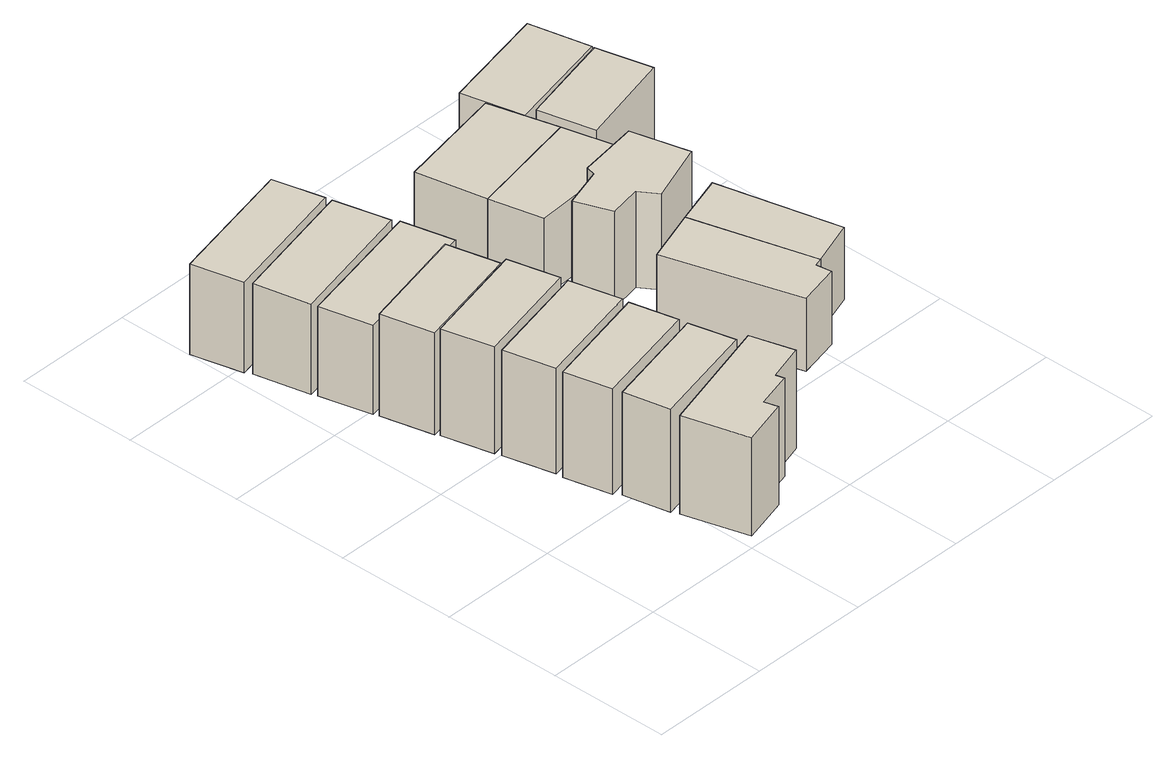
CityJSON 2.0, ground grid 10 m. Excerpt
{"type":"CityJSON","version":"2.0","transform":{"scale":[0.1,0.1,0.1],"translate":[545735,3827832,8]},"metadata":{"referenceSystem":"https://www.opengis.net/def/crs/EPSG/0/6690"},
"CityObjects":{
"building1":{"type":"Building","attributes":{"計測周辺長":29.29,"1/2500図郭":111,"区名":"住吉区","町丁目名称":"山之内５丁目","街区番号":6,"class":"3001","usage":"411","measuredHeight":9,"storeysAboveGround":2,"BuildingDetailAttribute.buildingRoofEdgeArea":46.13,"BuildingDetailAttribute.buildingStructureType":"601","BuildingDetailAttribute.buildingStructureOrgType":"1","BuildingDetailAttribute.detailedUsage":"1110","BuildingDetailAttribute.specifiedBuildingCoverageRate":0.8,"BuildingDetailAttribute.surveyYear":2017,"BuildingRiverFloodingRiskAttribute.description":"2","BuildingRiverFloodingRiskAttribute.rank":"2","BuildingRiverFloodingRiskAttribute.depth":0.773,"BuildingRiverFloodingRiskAttribute.adminType":"1","BuildingRiverFloodingRiskAttribute.scale":"2","BuildingRiverFloodingRiskAttribute.duration":0,"BuildingIDAttribute.prefecture":"27","BuildingIDAttribute.city":"27120"},"geometry":[{"type":"Solid","lod":"1","boundaries":[[[[0,1,2,3]],[[2,4,5,3]],[[1,6,4,2]],[[0,7,6,1]],[[3,5,7,0]],[[4,6,7,5]]]]}]},
"building2":{"type":"Building","attributes":{"計測周辺長":30.02,"1/2500図郭":111,"区名":"住吉区","町丁目名称":"山之内５丁目","街区番号":6,"class":"3001","usage":"411","measuredHeight":9.1,"storeysAboveGround":2,"BuildingDetailAttribute.buildingRoofEdgeArea":49.79,"BuildingDetailAttribute.buildingStructureType":"601","BuildingDetailAttribute.buildingStructureOrgType":"1","BuildingDetailAttribute.detailedUsage":"1110","BuildingDetailAttribute.specifiedBuildingCoverageRate":0.8,"BuildingDetailAttribute.surveyYear":2017,"BuildingRiverFloodingRiskAttribute.description":"2","BuildingRiverFloodingRiskAttribute.rank":"2","BuildingRiverFloodingRiskAttribute.depth":0.573,"BuildingRiverFloodingRiskAttribute.adminType":"1","BuildingRiverFloodingRiskAttribute.scale":"2","BuildingRiverFloodingRiskAttribute.duration":0,"BuildingIDAttribute.prefecture":"27","BuildingIDAttribute.city":"27120"},"geometry":[{"type":"Solid","lod":"1","boundaries":[[[[8,9,10,11]],[[10,12,13,11]],[[9,14,12,10]],[[8,15,14,9]],[[11,13,15,8]],[[12,14,15,13]]]]}]},
"building3":{"type":"Building","attributes":{"計測周辺長":31.91,"1/2500図郭":111,"区名":"住吉区","町丁目名称":"山之内５丁目","街区番号":6,"class":"3001","usage":"411","measuredHeight":8.5,"storeysAboveGround":2,"BuildingDetailAttribute.buildingRoofEdgeArea":48.72,"BuildingDetailAttribute.buildingStructureType":"601","BuildingDetailAttribute.buildingStructureOrgType":"1","BuildingDetailAttribute.detailedUsage":"1110","BuildingDetailAttribute.specifiedBuildingCoverageRate":0.8,"BuildingDetailAttribute.surveyYear":2017,"BuildingRiverFloodingRiskAttribute.description":"2","BuildingRiverFloodingRiskAttribute.rank":"2","BuildingRiverFloodingRiskAttribute.depth":0.873,"BuildingRiverFloodingRiskAttribute.adminType":"1","BuildingRiverFloodingRiskAttribute.scale":"2","BuildingRiverFloodingRiskAttribute.duration":0,"BuildingIDAttribute.prefecture":"27","BuildingIDAttribute.city":"27120"},"geometry":[{"type":"Solid","lod":"1","boundaries":[[[[16,17,18,19,20,21,22,23]],[[22,24,25,23]],[[21,26,24,22]],[[20,27,26,21]],[[19,28,27,20]],[[18,29,28,19]],[[17,30,29,18]],[[16,31,30,17]],[[23,25,31,16]],[[24,26,27,28,29,30,31,25]]]]}]},
"building4":{"type":"Building","attributes":{"計測周辺長":29.4,"1/2500図郭":111,"区名":"住吉区","町丁目名称":"山之内５丁目","街区番号":6,"class":"3001","usage":"411","measuredHeight":9.1,"storeysAboveGround":2,"BuildingDetailAttribute.buildingRoofEdgeArea":46.66,"BuildingDetailAttribute.buildingStructureType":"601","BuildingDetailAttribute.buildingStructureOrgType":"1","BuildingDetailAttribute.detailedUsage":"1110","BuildingDetailAttribute.specifiedBuildingCoverageRate":0.8,"BuildingDetailAttribute.surveyYear":2017,"BuildingRiverFloodingRiskAttribute.description":"2","BuildingRiverFloodingRiskAttribute.rank":"2","BuildingRiverFloodingRiskAttribute.depth":0.771,"BuildingRiverFloodingRiskAttribute.adminType":"1","BuildingRiverFloodingRiskAttribute.scale":"2","BuildingRiverFloodingRiskAttribute.duration":0,"BuildingIDAttribute.prefecture":"27","BuildingIDAttribute.city":"27120"},"geometry":[{"type":"Solid","lod":"1","boundaries":[[[[32,33,34,35]],[[34,36,37,35]],[[33,38,36,34]],[[32,39,38,33]],[[35,37,39,32]],[[36,38,39,37]]]]}]},
"building5":{"type":"Building","attributes":{"計測周辺長":29.54,"1/2500図郭":111,"区名":"住吉区","町丁目名称":"山之内５丁目","街区番号":6,"class":"3001","usage":"411","measuredHeight":9.2,"storeysAboveGround":2,"BuildingDetailAttribute.buildingRoofEdgeArea":47.36,"BuildingDetailAttribute.buildingStructureType":"601","BuildingDetailAttribute.buildingStructureOrgType":"1","BuildingDetailAttribute.detailedUsage":"1110","BuildingDetailAttribute.specifiedBuildingCoverageRate":0.8,"BuildingDetailAttribute.surveyYear":2017,"BuildingRiverFloodingRiskAttribute.description":"2","BuildingRiverFloodingRiskAttribute.rank":"2","BuildingRiverFloodingRiskAttribute.depth":0.771,"BuildingRiverFloodingRiskAttribute.adminType":"1","BuildingRiverFloodingRiskAttribute.scale":"2","BuildingRiverFloodingRiskAttribute.duration":0,"BuildingIDAttribute.prefecture":"27","BuildingIDAttribute.city":"27120"},"geometry":[{"type":"Solid","lod":"1","boundaries":[[[[40,41,42,43]],[[42,44,45,43]],[[41,46,44,42]],[[40,47,46,41]],[[43,45,47,40]],[[44,46,47,45]]]]}]},
"building6":{"type":"Building","attributes":{"計測周辺長":28.66,"1/2500図郭":111,"区名":"住吉区","町丁目名称":"山之内５丁目","街区番号":6,"class":"3001","usage":"411","measuredHeight":8.8,"storeysAboveGround":2,"BuildingDetailAttribute.buildingRoofEdgeArea":42.96,"BuildingDetailAttribute.buildingStructureType":"601","BuildingDetailAttribute.buildingStructureOrgType":"1","BuildingDetailAttribute.detailedUsage":"1110","BuildingDetailAttribute.specifiedBuildingCoverageRate":0.8,"BuildingDetailAttribute.surveyYear":2017,"BuildingRiverFloodingRiskAttribute.description":"2","BuildingRiverFloodingRiskAttribute.rank":"2","BuildingRiverFloodingRiskAttribute.depth":0.571,"BuildingRiverFloodingRiskAttribute.adminType":"1","BuildingRiverFloodingRiskAttribute.scale":"2","BuildingRiverFloodingRiskAttribute.duration":0,"BuildingIDAttribute.prefecture":"27","BuildingIDAttribute.city":"27120"},"geometry":[{"type":"Solid","lod":"1","boundaries":[[[[48,49,50,51]],[[50,52,53,51]],[[49,54,52,50]],[[48,55,54,49]],[[51,53,55,48]],[[52,54,55,53]]]]}]},
"building7":{"type":"Building","attributes":{"計測周辺長":27.03,"1/2500図郭":111,"区名":"住吉区","町丁目名称":"山之内５丁目","街区番号":6,"class":"3001","usage":"411","measuredHeight":7.7,"storeysAboveGround":2,"BuildingDetailAttribute.buildingRoofEdgeArea":44.2,"BuildingDetailAttribute.buildingStructureType":"601","BuildingDetailAttribute.buildingStructureOrgType":"1","BuildingDetailAttribute.detailedUsage":"1110","BuildingDetailAttribute.specifiedBuildingCoverageRate":0.8,"BuildingDetailAttribute.surveyYear":2017,"BuildingRiverFloodingRiskAttribute.description":"2","BuildingRiverFloodingRiskAttribute.rank":"2","BuildingRiverFloodingRiskAttribute.depth":1.17,"BuildingRiverFloodingRiskAttribute.adminType":"1","BuildingRiverFloodingRiskAttribute.scale":"2","BuildingRiverFloodingRiskAttribute.duration":0,"BuildingIDAttribute.prefecture":"27","BuildingIDAttribute.city":"27120"},"geometry":[{"type":"Solid","lod":"1","boundaries":[[[[56,57,58,59]],[[58,60,61,59]],[[57,62,60,58]],[[56,63,62,57]],[[59,61,63,56]],[[60,62,63,61]]]]}]},
"building8":{"type":"Building","attributes":{"計測周辺長":26.06,"1/2500図郭":111,"区名":"住吉区","町丁目名称":"山之内５丁目","街区番号":6,"class":"3001","usage":"411","measuredHeight":7.8,"storeysAboveGround":2,"BuildingDetailAttribute.buildingRoofEdgeArea":40.31,"BuildingDetailAttribute.buildingStructureType":"601","BuildingDetailAttribute.buildingStructureOrgType":"1","BuildingDetailAttribute.detailedUsage":"1110","BuildingDetailAttribute.specifiedBuildingCoverageRate":0.8,"BuildingDetailAttribute.surveyYear":2017,"BuildingRiverFloodingRiskAttribute.description":"2","BuildingRiverFloodingRiskAttribute.rank":"2","BuildingRiverFloodingRiskAttribute.depth":1.27,"BuildingRiverFloodingRiskAttribute.adminType":"1","BuildingRiverFloodingRiskAttribute.scale":"2","BuildingRiverFloodingRiskAttribute.duration":0,"BuildingIDAttribute.prefecture":"27","BuildingIDAttribute.city":"27120"},"geometry":[{"type":"Solid","lod":"1","boundaries":[[[[64,65,66,67]],[[66,68,69,67]],[[65,70,68,66]],[[64,71,70,65]],[[67,69,71,64]],[[68,70,71,69]]]]}]},
"building9":{"type":"Building","attributes":{"計測周辺長":23.99,"1/2500図郭":111,"区名":"住吉区","町丁目名称":"山之内５丁目","街区番号":6,"class":"3001","usage":"411","measuredHeight":7.8,"storeysAboveGround":2,"BuildingDetailAttribute.buildingRoofEdgeArea":31.99,"BuildingDetailAttribute.buildingStructureType":"601","BuildingDetailAttribute.buildingStructureOrgType":"1","BuildingDetailAttribute.detailedUsage":"1110","BuildingDetailAttribute.specifiedBuildingCoverageRate":0.8,"BuildingDetailAttribute.surveyYear":2017,"BuildingRiverFloodingRiskAttribute.description":"2","BuildingRiverFloodingRiskAttribute.rank":"2","BuildingRiverFloodingRiskAttribute.depth":1.17,"BuildingRiverFloodingRiskAttribute.adminType":"1","BuildingRiverFloodingRiskAttribute.scale":"2","BuildingRiverFloodingRiskAttribute.duration":0,"BuildingIDAttribute.prefecture":"27","BuildingIDAttribute.city":"27120"},"geometry":[{"type":"Solid","lod":"1","boundaries":[[[[72,73,74,75]],[[74,76,77,75]],[[73,78,76,74]],[[72,79,78,73]],[[75,77,79,72]],[[76,78,79,77]]]]}]},
"building10":{"type":"Building","attributes":{"計測周辺長":32.35,"1/2500図郭":111,"区名":"住吉区","町丁目名称":"山之内５丁目","街区番号":5,"class":"3001","usage":"411","measuredHeight":6.3,"storeysAboveGround":2,"BuildingDetailAttribute.buildingRoofEdgeArea":52.35,"BuildingDetailAttribute.buildingStructureType":"601","BuildingDetailAttribute.buildingStructureOrgType":"1","BuildingDetailAttribute.detailedUsage":"1110","BuildingDetailAttribute.specifiedBuildingCoverageRate":0.8,"BuildingDetailAttribute.surveyYear":2017,"BuildingRiverFloodingRiskAttribute.description":"2","BuildingRiverFloodingRiskAttribute.rank":"1","BuildingRiverFloodingRiskAttribute.depth":0.271,"BuildingRiverFloodingRiskAttribute.adminType":"1","BuildingRiverFloodingRiskAttribute.scale":"2","BuildingRiverFloodingRiskAttribute.duration":0,"BuildingIDAttribute.prefecture":"27","BuildingIDAttribute.city":"27120"},"geometry":[{"type":"Solid","lod":"1","boundaries":[[[[80,81,82,83,84,85]],[[84,86,87,85]],[[83,88,86,84]],[[82,89,88,83]],[[81,90,89,82]],[[80,91,90,81]],[[85,87,91,80]],[[86,88,89,90,91,87]]]]}]},
"building11":{"type":"Building","attributes":{"計測周辺長":29.52,"1/2500図郭":111,"区名":"住吉区","町丁目名称":"山之内５丁目","街区番号":5,"class":"3001","usage":"411","measuredHeight":6.8,"storeysAboveGround":2,"BuildingDetailAttribute.buildingRoofEdgeArea":49.69,"BuildingDetailAttribute.buildingStructureType":"601","BuildingDetailAttribute.buildingStructureOrgType":"1","BuildingDetailAttribute.detailedUsage":"1110","BuildingDetailAttribute.specifiedBuildingCoverageRate":0.8,"BuildingDetailAttribute.surveyYear":2017,"BuildingRiverFloodingRiskAttribute.description":"2","BuildingRiverFloodingRiskAttribute.rank":"1","BuildingRiverFloodingRiskAttribute.depth":0.371,"BuildingRiverFloodingRiskAttribute.adminType":"1","BuildingRiverFloodingRiskAttribute.scale":"2","BuildingRiverFloodingRiskAttribute.duration":0,"BuildingIDAttribute.prefecture":"27","BuildingIDAttribute.city":"27120"},"geometry":[{"type":"Solid","lod":"1","boundaries":[[[[92,93,94,95,96]],[[95,97,98,96]],[[94,99,97,95]],[[93,100,99,94]],[[92,101,100,93]],[[96,98,101,92]],[[97,99,100,101,98]]]]}]},
"building12":{"type":"Building","attributes":{"計測周辺長":27.31,"1/2500図郭":111,"区名":"住吉区","町丁目名称":"山之内５丁目","街区番号":5,"class":"3001","usage":"411","measuredHeight":8.4,"storeysAboveGround":2,"BuildingDetailAttribute.buildingRoofEdgeArea":40.93,"BuildingDetailAttribute.buildingStructureType":"601","BuildingDetailAttribute.buildingStructureOrgType":"1","BuildingDetailAttribute.detailedUsage":"1110","BuildingDetailAttribute.specifiedBuildingCoverageRate":0.8,"BuildingDetailAttribute.surveyYear":2017,"BuildingRiverFloodingRiskAttribute.description":"2","BuildingRiverFloodingRiskAttribute.rank":"1","BuildingRiverFloodingRiskAttribute.depth":0.171,"BuildingRiverFloodingRiskAttribute.adminType":"1","BuildingRiverFloodingRiskAttribute.scale":"2","BuildingRiverFloodingRiskAttribute.duration":0,"BuildingIDAttribute.prefecture":"27","BuildingIDAttribute.city":"27120"},"geometry":[{"type":"Solid","lod":"1","boundaries":[[[[102,103,104,105,106,107,108,109]],[[108,110,111,109]],[[107,112,110,108]],[[106,113,112,107]],[[105,114,113,106]],[[104,115,114,105]],[[103,116,115,104]],[[102,117,116,103]],[[109,111,117,102]],[[110,112,113,114,115,116,117,111]]]]}]},
"building13":{"type":"Building","attributes":{"計測周辺長":30.9,"1/2500図郭":111,"区名":"住吉区","町丁目名称":"山之内５丁目","街区番号":5,"class":"3001","usage":"411","measuredHeight":6.9,"storeysAboveGround":2,"BuildingDetailAttribute.buildingRoofEdgeArea":56.3,"BuildingDetailAttribute.buildingStructureType":"601","BuildingDetailAttribute.buildingStructureOrgType":"1","BuildingDetailAttribute.detailedUsage":"1110","BuildingDetailAttribute.specifiedBuildingCoverageRate":0.8,"BuildingDetailAttribute.surveyYear":2017,"BuildingRiverFloodingRiskAttribute.description":"2","BuildingRiverFloodingRiskAttribute.rank":"1","BuildingRiverFloodingRiskAttribute.depth":0.471,"BuildingRiverFloodingRiskAttribute.adminType":"1","BuildingRiverFloodingRiskAttribute.scale":"2","BuildingRiverFloodingRiskAttribute.duration":0,"BuildingIDAttribute.prefecture":"27","BuildingIDAttribute.city":"27120"},"geometry":[{"type":"Solid","lod":"1","boundaries":[[[[118,92,96,119]],[[96,98,120,119]],[[92,101,98,96]],[[118,121,101,92]],[[119,120,121,118]],[[98,101,121,120]]]]}]},
"building14":{"type":"Building","attributes":{"計測周辺長":29.44,"1/2500図郭":111,"区名":"住吉区","町丁目名称":"山之内５丁目","街区番号":5,"class":"3001","usage":"411","measuredHeight":6.2,"storeysAboveGround":2,"BuildingDetailAttribute.buildingRoofEdgeArea":44.12,"BuildingDetailAttribute.buildingStructureType":"601","BuildingDetailAttribute.buildingStructureOrgType":"1","BuildingDetailAttribute.detailedUsage":"1110","BuildingDetailAttribute.specifiedBuildingCoverageRate":0.8,"BuildingDetailAttribute.surveyYear":2017,"BuildingRiverFloodingRiskAttribute.description":"2","BuildingRiverFloodingRiskAttribute.rank":"1","BuildingRiverFloodingRiskAttribute.depth":0.274,"BuildingRiverFloodingRiskAttribute.adminType":"1","BuildingRiverFloodingRiskAttribute.scale":"2","BuildingRiverFloodingRiskAttribute.duration":0,"BuildingIDAttribute.prefecture":"27","BuildingIDAttribute.city":"27120"},"geometry":[{"type":"Solid","lod":"1","boundaries":[[[[122,123,124,125]],[[124,126,91,125]],[[123,127,126,124]],[[122,87,127,123]],[[125,91,87,122]],[[126,127,87,91]]]]}]},
"building15":{"type":"Building","attributes":{"計測周辺長":26.8,"1/2500図郭":111,"区名":"住吉区","町丁目名称":"山之内５丁目","街区番号":5,"class":"3001","usage":"411","measuredHeight":6.6,"storeysAboveGround":2,"BuildingDetailAttribute.buildingRoofEdgeArea":43.36,"BuildingDetailAttribute.buildingStructureType":"601","BuildingDetailAttribute.buildingStructureOrgType":"1","BuildingDetailAttribute.detailedUsage":"1110","BuildingDetailAttribute.specifiedBuildingCoverageRate":0.8,"BuildingDetailAttribute.surveyYear":2017,"BuildingRiverFloodingRiskAttribute.description":"2","BuildingRiverFloodingRiskAttribute.rank":"1","BuildingRiverFloodingRiskAttribute.depth":0.374,"BuildingRiverFloodingRiskAttribute.adminType":"1","BuildingRiverFloodingRiskAttribute.scale":"2","BuildingRiverFloodingRiskAttribute.duration":0,"BuildingIDAttribute.prefecture":"27","BuildingIDAttribute.city":"27120"},"geometry":[{"type":"Solid","lod":"1","boundaries":[[[[128,129,130,131]],[[130,132,133,131]],[[129,134,132,130]],[[128,135,134,129]],[[131,133,135,128]],[[132,134,135,133]]]]}]},
"building16":{"type":"Building","attributes":{"計測周辺長":26.69,"1/2500図郭":111,"区名":"住吉区","町丁目名称":"山之内５丁目","街区番号":5,"class":"3001","usage":"411","measuredHeight":6.6,"storeysAboveGround":2,"BuildingDetailAttribute.buildingRoofEdgeArea":43.13,"BuildingDetailAttribute.buildingStructureType":"601","BuildingDetailAttribute.buildingStructureOrgType":"1","BuildingDetailAttribute.detailedUsage":"1110","BuildingDetailAttribute.specifiedBuildingCoverageRate":0.8,"BuildingDetailAttribute.surveyYear":2017,"BuildingRiverFloodingRiskAttribute.description":"2","BuildingRiverFloodingRiskAttribute.rank":"1","BuildingRiverFloodingRiskAttribute.depth":0.174,"BuildingRiverFloodingRiskAttribute.adminType":"1","BuildingRiverFloodingRiskAttribute.scale":"2","BuildingRiverFloodingRiskAttribute.duration":0,"BuildingIDAttribute.prefecture":"27","BuildingIDAttribute.city":"27120"},"geometry":[{"type":"Solid","lod":"1","boundaries":[[[[136,137,138,139]],[[138,140,141,139]],[[137,142,140,138]],[[136,143,142,137]],[[139,141,143,136]],[[140,142,143,141]]]]}]}
},
"vertices":[
[79,102,8],[168,123,8],[177,85,8],[87,64,8],[177,85,97],[87,64,97],[168,123,97],[79,102,97],
[68,148,6],[158,169,6],[167,130,6],[77,109,6],[167,130,97],[77,109,97],[158,169,97],[68,148,97],
[91,59,7],[191,87,7],[201,51,7],[170,42,7],[172,35,7],[142,27,7],[145,16,7],[106,5,7],[145,16,92],[106,5,92],[142,27,92],[172,35,92],[170,42,92],[201,51,92],[191,87,92],[91,59,92],
[57,195,7],[147,216,7],[157,174,7],[67,153,7],[157,174,98],[67,153,98],[147,216,98],[57,195,98],
[46,243,6],[136,264,6],[146,222,6],[56,201,6],[146,222,98],[56,201,98],[136,264,98],[46,243,98],
[35,290,5],[125,311,5],[135,268,5],[45,247,5],[135,268,93],[45,247,93],[125,311,93],[35,290,93],
[24,338,4],[135,363,4],[145,320,4],[34,295,4],[145,320,81],[34,295,81],[135,363,81],[24,338,81],
[13,389,3],[121,414,3],[132,368,3],[23,343,3],[132,368,81],[23,343,81],[121,414,81],[13,389,81],
[1,437,2],[111,462,2],[121,420,2],[11,395,2],[121,420,80],[11,395,80],[111,462,80],[1,437,80],
[307,126,11],[300,124,11],[302,111,11],[267,103,11],[234,213,11],[279,228,11],[234,213,74],[279,228,74],[267,103,74],[302,111,74],[300,124,74],[307,126,74],
[291,356,12],[304,304,12],[253,296,12],[206,293,12],[196,337,12],[206,293,80],[196,337,80],[253,296,80],[304,304,80],[291,356,80],
[304,304,13],[316,256,13],[266,238,13],[256,253,13],[229,248,13],[218,278,13],[251,288,13],[253,296,13],[251,288,96],[253,296,96],[218,278,96],[229,248,96],[256,253,96],[266,238,96],[316,256,96],[304,304,96],
[276,413,12],[184,395,12],[184,395,80],[276,413,80],
[279,228,12],[321,241,12],[345,139,12],[307,126,12],[345,139,74],[321,241,74],
[273,435,13],[364,455,13],[375,404,13],[285,384,13],[375,404,79],[285,384,79],[364,455,79],[273,435,79],
[295,383,13],[375,402,13],[386,356,13],[306,336,13],[386,356,79],[306,336,79],[375,402,79],[295,383,79]
]}
